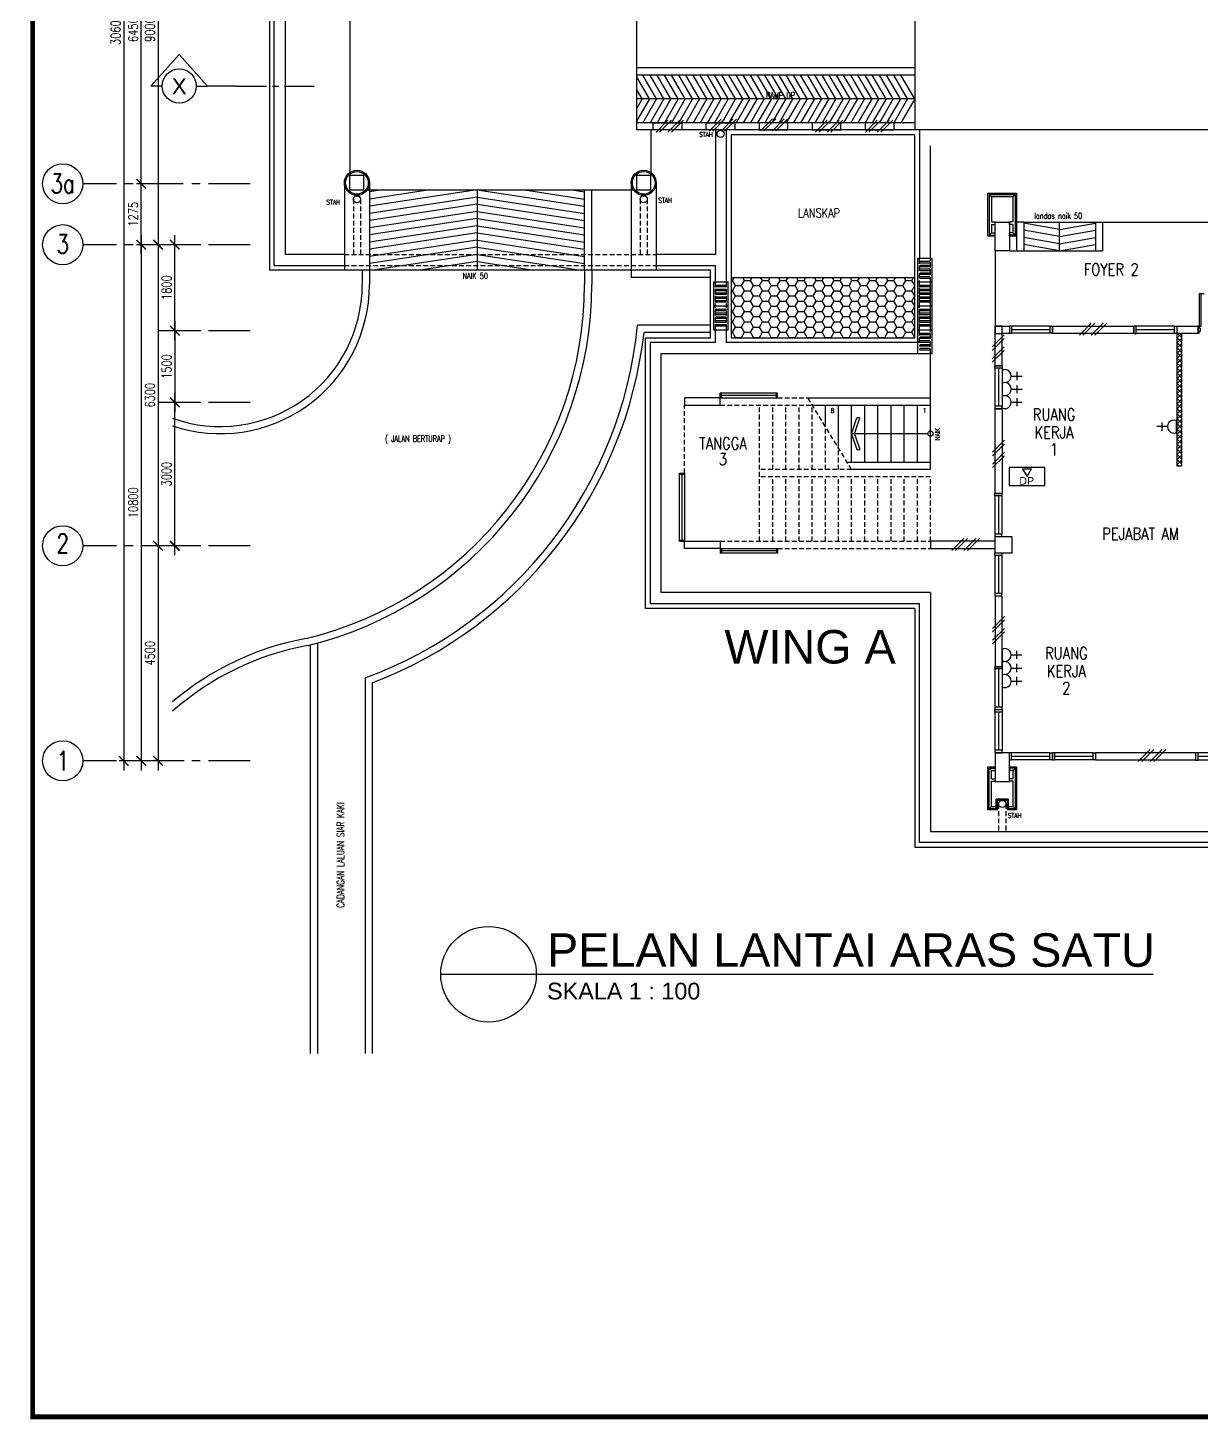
# Model space of a CAD drawing. Header units: millimetres. Extents: x 1824 to 81424, y 1027 to 57127.
# Drawn here: x 1824 to 26371, y 1027 to 30141 of the extents above; entities that cross this region are included whole.
import ezdxf
from ezdxf.enums import TextEntityAlignment as Align

# ---------------------------------------------------------------- set-up
doc = ezdxf.new("R2010")
doc.units = ezdxf.units.MM
for name, pattern in [('CENTER', [2, 1.25, -0.25, 0.25, -0.25]), ('DASHDOT', [1, 0.5, -0.25, 0, -0.25]), ('DASHED2', [0.375, 0.25, -0.125]), ('HIDDEN', [0.375, 0.25, -0.125])]:
    doc.linetypes.add(name, pattern=pattern)
for name, color, linetype in [('A-ARR', 4, 'Continuous'), ('A-BUBLE', 8, 'Continuous'), ('A-BUBLETEXT', 7, 'Continuous'), ('A-COLUMN', 3, 'Continuous'), ('A-DIM100', 4, 'Continuous'), ('A-DOOR', 9, 'Continuous'), ('A-DRAIN', 9, 'Continuous'), ('A-DROP', 8, 'Continuous'), ('A-FLR SYM', 13, 'Continuous'), ('A-HATCH', 8, 'Continuous'), ('A-HIDDEN', 8, 'HIDDEN'), ('A-JALAN', 11, 'Continuous'), ('A-LINE', 3, 'Continuous'), ('A-NOTE', 2, 'Continuous'), ('A-PANEL', 13, 'Continuous'), ('A-PARTITION', 4, 'Continuous'), ('A-PTILE', 8, 'Continuous'), ('A-ROOMSYM', 3, 'Continuous'), ('A-RWDP', 4, 'Continuous'), ('A-SCALE', 2, 'Continuous'), ('A-SECLINE', 3, 'CENTER'), ('A-STAIR', 2, 'Continuous'), ('A-STAIRH', 8, 'HIDDEN'), ('A-SUBTITLE', 2, 'Continuous'), ('A-SYM', 8, 'Continuous'), ('A-TXTBOMBA', 7, 'Continuous'), ('A-WALL', 1, 'Continuous'), ('A-WIN', 9, 'Continuous'), ('A-WLH', 7, 'Continuous'), ('ELECT', 6, 'Continuous'), ('Grid', 8, 'CENTER')]:
    doc.layers.add(name, color=color, linetype=linetype)
doc.styles.add('arial', font='arial.ttf')
doc.styles.add('ARIAL-DIM', font='arial.ttf', dxfattribs={"height": 700})
doc.styles.add('ARIAL-SPEC', font='arial.ttf', dxfattribs={"height": 200})
doc.styles.add('ARIAL-TAJUK1', font='arial.ttf', dxfattribs={"width": 0.75, "height": 150})
doc.styles.add('ROMANS', font='romans.shx', dxfattribs={"width": 0.75, "height": 200})
doc.styles.add('style1', font='romans.shx', dxfattribs={"height": 750})
doc.styles.add('STYLE2', font='romans.shx', dxfattribs={"width": 0.75, "height": 1000})
doc.dimstyles.new('DIM 100', dxfattribs={"dimtxt": 200, "dimasz": 200, "dimexe": 100, "dimexo": 70, "dimgap": 70, "dimtad": 1, "dimtoh": 1, "dimdec": 0, "dimzin": 0, "dimdsep": 46, "dimtxsty": 'ROMANS', "dimblk": 'ARCHTICK', "dimcen": 0.09, "dimdle": 200, "dimclrd": 4, "dimclre": 4, "dimclrt": 2, "dimadec": 0, "dimazin": 0, "dimtfac": 1, "dimtdec": 0, "dimtmove": 1, "dimatfit": 3, "dimfxl": 1, "dimtzin": 0, "dimarcsym": 0})

# ---------------------------------------------------------------- blocks, each defined once
blk = doc.blocks.new('_ArchTick')
at = {"color": 0, "linetype": 'ByBlock', "const_width": 0.15}
blk.add_lwpolyline([(-0.5, -0.5), (0.5, 0.5)], dxfattribs=at)
blk = doc.blocks.new('*D46')
at = {"layer": 'A-DIM100', "color": 4, "lineweight": -2, "transparency": 16777216}
for p, q in [((4548, 34803), (4548, 25403)), ((5094, 34603), (4448, 34603)), ((5094, 25603), (4448, 25603))]:
    blk.add_line(p, q, dxfattribs=at)
at = {"layer": 'DEFPOINTS', "color": 0, "transparency": 16777216}
for p in [(5164, 34603), (4548, 25603), (5164, 25603)]:
    blk.add_point(p, dxfattribs=at)
at = {"layer": 'A-DIM100', "color": 4, "lineweight": -2, "transparency": 16777216, "xscale": 200, "yscale": 200, "zscale": 200}
for p, rotation in [((4548, 34603), 90), ((4548, 25603), 270)]:
    blk.add_blockref('_ArchTick', p, dxfattribs=dict(at, rotation=rotation))
at = {"layer": 'A-DIM100', "color": 2, "transparency": 16777216, "insert": (4378, 30103), "char_height": 200, "attachment_point": 5, "rotation": 90, "style": 'ROMANS'}
blk.add_mtext('9000', dxfattribs=at)
blk = doc.blocks.new('*D47')
at = {"layer": 'A-DIM100', "color": 4, "lineweight": -2, "transparency": 16777216}
for p, q in [((4548, 25803), (4548, 19103)), ((5094, 25603), (4448, 25603)), ((5094, 19303), (4448, 19303))]:
    blk.add_line(p, q, dxfattribs=at)
at = {"layer": 'DEFPOINTS', "color": 0, "transparency": 16777216}
for p in [(5164, 25603), (4548, 19303), (5164, 19303)]:
    blk.add_point(p, dxfattribs=at)
at = {"layer": 'A-DIM100', "color": 4, "lineweight": -2, "transparency": 16777216, "xscale": 200, "yscale": 200, "zscale": 200}
for p, rotation in [((4548, 25603), 90), ((4548, 19303), 270)]:
    blk.add_blockref('_ArchTick', p, dxfattribs=dict(at, rotation=rotation))
at = {"layer": 'A-DIM100', "color": 2, "transparency": 16777216, "insert": (4378, 22453), "char_height": 200, "attachment_point": 5, "rotation": 90, "style": 'ROMANS'}
blk.add_mtext('6300', dxfattribs=at)
blk = doc.blocks.new('*D48')
at = {"layer": 'A-DIM100', "color": 4, "lineweight": -2, "transparency": 16777216}
for p, q in [((5094, 19303), (4448, 19303)), ((4548, 19503), (4548, 14603)), ((5094, 14803), (4448, 14803))]:
    blk.add_line(p, q, dxfattribs=at)
at = {"layer": 'DEFPOINTS', "color": 0, "transparency": 16777216}
for p in [(5164, 19303), (4548, 14803), (5164, 14803)]:
    blk.add_point(p, dxfattribs=at)
at = {"layer": 'A-DIM100', "color": 4, "lineweight": -2, "transparency": 16777216, "xscale": 200, "yscale": 200, "zscale": 200}
for p, rotation in [((4548, 19303), 90), ((4548, 14803), 270)]:
    blk.add_blockref('_ArchTick', p, dxfattribs=dict(at, rotation=rotation))
at = {"layer": 'A-DIM100', "color": 2, "transparency": 16777216, "insert": (4378, 17053), "char_height": 200, "attachment_point": 5, "rotation": 90, "style": 'ROMANS'}
blk.add_mtext('4500', dxfattribs=at)
blk = doc.blocks.new('*D52')
at = {"layer": 'A-DIM100', "color": 4, "lineweight": -2, "transparency": 16777216}
for p, q in [((4198, 26678), (4198, 33528)), ((4744, 33328), (4098, 33328)), ((4744, 26878), (4098, 26878))]:
    blk.add_line(p, q, dxfattribs=at)
at = {"layer": 'DEFPOINTS', "color": 0, "transparency": 16777216}
for p in [(4198, 33328), (4814, 33328), (4814, 26878)]:
    blk.add_point(p, dxfattribs=at)
at = {"layer": 'A-DIM100', "color": 4, "lineweight": -2, "transparency": 16777216, "xscale": 200, "yscale": 200, "zscale": 200}
for p, rotation in [((4198, 33328), 90), ((4198, 26878), 270)]:
    blk.add_blockref('_ArchTick', p, dxfattribs=dict(at, rotation=rotation))
at = {"layer": 'A-DIM100', "color": 2, "transparency": 16777216, "insert": (4028, 30103), "char_height": 200, "attachment_point": 5, "rotation": 90, "style": 'ROMANS'}
blk.add_mtext('6450', dxfattribs=at)
blk = doc.blocks.new('*D53')
at = {"layer": 'A-DIM100', "color": 4, "lineweight": -2, "transparency": 16777216}
for p, q in [((4198, 25803), (4198, 14603)), ((4744, 25603), (4098, 25603)), ((4744, 14803), (4098, 14803))]:
    blk.add_line(p, q, dxfattribs=at)
at = {"layer": 'DEFPOINTS', "color": 0, "transparency": 16777216}
for p in [(4814, 25603), (4198, 14803), (4814, 14803)]:
    blk.add_point(p, dxfattribs=at)
at = {"layer": 'A-DIM100', "color": 4, "lineweight": -2, "transparency": 16777216, "xscale": 200, "yscale": 200, "zscale": 200}
for p, rotation in [((4198, 25603), 90), ((4198, 14803), 270)]:
    blk.add_blockref('_ArchTick', p, dxfattribs=dict(at, rotation=rotation))
at = {"layer": 'A-DIM100', "color": 2, "transparency": 16777216, "insert": (4028, 20203), "char_height": 200, "attachment_point": 5, "rotation": 90, "style": 'ROMANS'}
blk.add_mtext('10800', dxfattribs=at)
blk = doc.blocks.new('*D54')
at = {"layer": 'A-DIM100', "color": 4, "lineweight": -2, "transparency": 16777216}
for p, q in [((4198, 25403), (4198, 27078)), ((4744, 26878), (4098, 26878)), ((4744, 25603), (4098, 25603))]:
    blk.add_line(p, q, dxfattribs=at)
at = {"layer": 'DEFPOINTS', "color": 0, "transparency": 16777216}
for p in [(4198, 26878), (4814, 26878), (4814, 25603)]:
    blk.add_point(p, dxfattribs=at)
at = {"layer": 'A-DIM100', "color": 4, "lineweight": -2, "transparency": 16777216, "xscale": 200, "yscale": 200, "zscale": 200}
for p, rotation in [((4198, 26878), 90), ((4198, 25603), 270)]:
    blk.add_blockref('_ArchTick', p, dxfattribs=dict(at, rotation=rotation))
at = {"layer": 'A-DIM100', "color": 2, "transparency": 16777216, "insert": (4028, 26241), "char_height": 200, "attachment_point": 5, "rotation": 90, "style": 'ROMANS'}
blk.add_mtext('1275', dxfattribs=at)
blk = doc.blocks.new('*D55')
at = {"layer": 'A-DIM100', "color": 4, "lineweight": -2, "transparency": 16777216}
for p, q in [((3832, 45603), (3832, 14603)), ((4378, 45403), (3732, 45403)), ((4378, 14803), (3732, 14803))]:
    blk.add_line(p, q, dxfattribs=at)
at = {"layer": 'DEFPOINTS', "color": 0, "transparency": 16777216}
for p in [(4448, 45403), (3832, 14803), (4448, 14803)]:
    blk.add_point(p, dxfattribs=at)
at = {"layer": 'A-DIM100', "color": 4, "lineweight": -2, "transparency": 16777216, "xscale": 200, "yscale": 200, "zscale": 200}
for p, rotation in [((3832, 45403), 90), ((3832, 14803), 270)]:
    blk.add_blockref('_ArchTick', p, dxfattribs=dict(at, rotation=rotation))
at = {"layer": 'A-DIM100', "color": 2, "transparency": 16777216, "insert": (3662, 30103), "char_height": 200, "attachment_point": 5, "rotation": 90, "style": 'ROMANS'}
blk.add_mtext('30600', dxfattribs=at)
blk = doc.blocks.new('*D67')
at = {"layer": 'A-DIM100', "color": 4, "lineweight": -2, "transparency": 16777216}
for p, q in [((4898, 19103), (4898, 22503)), ((5444, 22303), (4798, 22303)), ((5444, 19303), (4798, 19303))]:
    blk.add_line(p, q, dxfattribs=at)
at = {"layer": 'DEFPOINTS', "color": 0, "transparency": 16777216}
for p in [(4898, 22303), (5514, 22303), (5514, 19303)]:
    blk.add_point(p, dxfattribs=at)
at = {"layer": 'A-DIM100', "color": 4, "lineweight": -2, "transparency": 16777216, "xscale": 200, "yscale": 200, "zscale": 200}
for p, rotation in [((4898, 22303), 90), ((4898, 19303), 270)]:
    blk.add_blockref('_ArchTick', p, dxfattribs=dict(at, rotation=rotation))
at = {"layer": 'A-DIM100', "color": 2, "transparency": 16777216, "insert": (4728, 20803), "char_height": 200, "attachment_point": 5, "rotation": 90, "style": 'ROMANS'}
blk.add_mtext('3000', dxfattribs=at)
blk = doc.blocks.new('*D68')
at = {"layer": 'A-DIM100', "color": 4, "lineweight": -2, "transparency": 16777216}
for p, q in [((4898, 24003), (4898, 22103)), ((5444, 23803), (4798, 23803)), ((5444, 22303), (4798, 22303))]:
    blk.add_line(p, q, dxfattribs=at)
at = {"layer": 'DEFPOINTS', "color": 0, "transparency": 16777216}
for p in [(5514, 23803), (4898, 22303), (5514, 22303)]:
    blk.add_point(p, dxfattribs=at)
at = {"layer": 'A-DIM100', "color": 4, "lineweight": -2, "transparency": 16777216, "xscale": 200, "yscale": 200, "zscale": 200}
for p, rotation in [((4898, 23803), 90), ((4898, 22303), 270)]:
    blk.add_blockref('_ArchTick', p, dxfattribs=dict(at, rotation=rotation))
at = {"layer": 'A-DIM100', "color": 2, "transparency": 16777216, "insert": (4728, 23053), "char_height": 200, "attachment_point": 5, "rotation": 90, "style": 'ROMANS'}
blk.add_mtext('1500', dxfattribs=at)
blk = doc.blocks.new('*D69')
at = {"layer": 'A-DIM100', "color": 4, "lineweight": -2, "transparency": 16777216}
for p, q in [((4898, 23603), (4898, 25803)), ((5444, 25603), (4798, 25603)), ((5444, 23803), (4798, 23803))]:
    blk.add_line(p, q, dxfattribs=at)
at = {"layer": 'DEFPOINTS', "color": 0, "transparency": 16777216}
for p in [(4898, 25603), (5514, 25603), (5514, 23803)]:
    blk.add_point(p, dxfattribs=at)
at = {"layer": 'A-DIM100', "color": 4, "lineweight": -2, "transparency": 16777216, "xscale": 200, "yscale": 200, "zscale": 200}
for p, rotation in [((4898, 25603), 90), ((4898, 23803), 270)]:
    blk.add_blockref('_ArchTick', p, dxfattribs=dict(at, rotation=rotation))
at = {"layer": 'A-DIM100', "color": 2, "transparency": 16777216, "insert": (4728, 24703), "char_height": 200, "attachment_point": 5, "rotation": 90, "style": 'ROMANS'}
blk.add_mtext('1800', dxfattribs=at)
blk = doc.blocks.new('A$C75E66BF6')
at = {"layer": 'A-NOTE', "color": 8, "linetype": 'Continuous', "ltscale": 500}
for p, q in [((75, 825), (25, 875)), ((150, 875), (150, 825)), ((450, 875), (450, 825)), ((525, 825), (575, 875)), ((75, 650), (75, 825)), ((75, 825), (150, 825)), ((75, 650), (150, 650)), ((75, 75), (75, 600)), ((75, 600), (150, 600)), ((150, 650), (150, 600)), ((525, 825), (450, 825)), ((525, 650), (450, 650)), ((450, 650), (450, 600)), ((525, 600), (450, 600)), ((525, 650), (525, 825)), ((525, 75), (525, 600)), ((75, 75), (25, 25)), ((75, 75), (175, 75)), ((425, 75), (525, 75)), ((525, 75), (575, 25))]:
    blk.add_line(p, q, dxfattribs=at)
at = {"layer": 'A-PANEL', "color": 8}
for p, q in [((0, 0), (0, 900)), ((0, 900), (150, 900)), ((25, 875), (150, 875)), ((25, 25), (25, 875)), ((150, 900), (150, 875)), ((450, 900), (600, 900)), ((450, 900), (450, 875)), ((575, 875), (450, 875)), ((575, 25), (575, 875)), ((600, 900), (600, 0)), ((200, 0), (0, 0)), ((175, 25), (25, 25)), ((425, 225), (175, 225)), ((175, 25), (175, 225)), ((400, 200), (200, 200)), ((200, 0), (200, 200)), ((400, 200), (400, 0)), ((600, 0), (400, 0)), ((425, 225), (425, 25)), ((575, 25), (425, 25))]:
    blk.add_line(p, q, dxfattribs=at)
at = {"layer": 'A-RWDP', "color": 8}
blk.add_circle((300, 125), 75, dxfattribs=at)
blk = doc.blocks.new('A$C0ECF3D93')
at = {"layer": 'A-NOTE', "color": 8, "linetype": 'Continuous', "ltscale": 500}
for p, q in [((75, 825), (25, 875)), ((150, 875), (150, 825)), ((450, 875), (450, 825)), ((525, 825), (575, 875)), ((75, 650), (75, 825)), ((75, 825), (150, 825)), ((75, 650), (150, 650)), ((75, 75), (75, 600)), ((75, 600), (150, 600)), ((150, 650), (150, 600)), ((525, 825), (450, 825)), ((525, 650), (450, 650)), ((450, 650), (450, 600)), ((525, 600), (450, 600)), ((525, 650), (525, 825)), ((525, 75), (525, 600)), ((75, 75), (25, 25)), ((75, 75), (525, 75)), ((525, 75), (575, 25))]:
    blk.add_line(p, q, dxfattribs=at)
at = {"layer": 'A-PANEL', "color": 8}
for p, q in [((0, 0), (0, 900)), ((0, 900), (150, 900)), ((25, 875), (150, 875)), ((25, 25), (25, 875)), ((150, 900), (150, 875)), ((450, 900), (600, 900)), ((450, 900), (450, 875)), ((575, 875), (450, 875)), ((575, 25), (575, 875)), ((600, 900), (600, 0)), ((600, 0), (0, 0)), ((575, 25), (25, 25))]:
    blk.add_line(p, q, dxfattribs=at)
blk = doc.blocks.new('A$C52B244CD')
at = {"layer": 'A-WLH', "color": 8}
for p, q in [((0, 0), (250, 250)), ((75, 0), (325, 250)), ((250, 0), (500, 250)), ((325, 0), (575, 250))]:
    blk.add_line(p, q, dxfattribs=at)
blk = doc.blocks.new('A$C49831240')
at = {"layer": 'A-WLH', "color": 8}
for p, q in [((250, 575), (0, 325)), ((250, 500), (0, 250)), ((250, 325), (0, 75)), ((250, 250), (0, 0))]:
    blk.add_line(p, q, dxfattribs=at)
blk = doc.blocks.new('A$C04C40081')
at = {"layer": 'A-WIN', "color": 8}
for p, q in [((850, 150), (50, 150)), ((850, 75), (50, 75)), ((850, 0), (50, 0))]:
    blk.add_line(p, q, dxfattribs=at)
at = {"layer": 'A-WIN', "color": 8, "linetype": 'Continuous'}
for points in [[(50, 150), (0, 150), (0, 0), (50, 0)], [(850, 150), (900, 150), (900, 0), (850, 0)]]:
    blk.add_lwpolyline(points, close=True, dxfattribs=at)
blk = doc.blocks.new('A$C28642CDE')
at = {"layer": 'A-DOOR', "color": 8}
for p, q in [((32, 150), (0, 150)), ((0, 150), (0, 0)), ((32, 150), (32, 110)), ((50, 110), (32, 110)), ((50, 40), (32, 40)), ((32, 0), (32, 40)), ((50, 110), (50, 40)), ((1450, 110), (1450, 40)), ((1450, 110), (1468, 110)), ((1450, 40), (1468, 40)), ((1468, 150), (1500, 150)), ((1468, 150), (1468, 110)), ((1468, 0), (1468, 40)), ((1500, 150), (1500, 0)), ((32, 0), (0, 0)), ((1468, 0), (1500, 0))]:
    blk.add_line(p, q, dxfattribs=at)
for points in [[(32, 150), (70, 150), (70, 829), (32, 829)], [(1468, 150), (1430, 150), (1430, 829), (1468, 829)]]:
    blk.add_lwpolyline(points, close=True, dxfattribs=at)
at = {"layer": 'A-DOOR', "color": 8, "linetype": 'DASHDOT', "ltscale": 500}
for centre, start, end in [((72, 151), 359.9322, 90.1574), ((1428, 151), 89.8426, 180.0678)]:
    blk.add_arc(centre, 678, start, end, dxfattribs=at)
blk = doc.blocks.new('SOCKET')
at = {"layer": 'ELECT', "color": 6}
for p, q in [((15164, 26004), (15333, 26004)), ((15249, 25891), (15249, 26116)), ((15112, 25702), (15385, 25702))]:
    blk.add_line(p, q, dxfattribs=at)
blk.add_arc((15249, 25755), 136, 336.9763, 203.0237, dxfattribs=at)

msp = doc.modelspace()

# ---------------------------------------------------------------- hatches: boundary and pattern name
at = {"layer": 'A-HATCH'}
h = msp.add_hatch(dxfattribs=at)
h.set_pattern_fill('HONEY', color=8, scale=1000)
h.set_pattern_definition([(0, (4440.93, -197280.9), (187.5, 108.253175), [125, -250]), (120, (4440.93, -197280.9), (-187.5, 108.253176), [125, -250]), (60, (4440.93, -197280.9), (4e-07, 216.50635), [-250, 125])])
h.paths.add_polyline_path([(20379, 23652.9), (16539, 23652.9), (16539, 23822.9), (20379, 23822.9)])
h.paths.add_polyline_path([(20379, 23822.9), (16539, 23822.9), (16539, 24917.9), (20379, 24917.9)])
h = msp.add_hatch(dxfattribs=at)
h.set_pattern_fill('ANSI37', color=8, scale=600)
h.set_pattern_definition([(45, (4440.93, -197280.896), (-53.033009, 53.033009), []), (135, (4440.93, -197280.896), (-53.033009, -53.033009), [])])
h.paths.add_polyline_path([(25959, 23747.9), (25859, 23747.9), (25859, 20972.9), (25959, 20972.9)])

# ---------------------------------------------------------------- linework, layer by layer
at = {"color": 8}
for p, q in [((20379, 32572.9), (20379, 28002.9)), ((8446.9, 26897.9), (8446.9, 25067.9)), ((8971.2, 26897.9), (8971.2, 25067.9)), ((14446.9, 26897.9), (14446.9, 25067.9)), ((14971.2, 26897.9), (14971.2, 25067.9)), ((13471.2, 25067.9), (13471.2, 26747.9)), ((13621.2, 25067.9), (13621.2, 26747.9)), ((22509, 26072.9), (22509, 25472.9)), ((22659, 26072.9), (22509, 26072.9)), ((22659, 26072.9), (22659, 25472.9)), ((24159, 26072.9), (24159, 25472.9)), ((24159, 26072.9), (24309, 26072.9)), ((24309, 26072.9), (24309, 25472.9)), ((24309, 26072.9), (28059, 26072.9)), ((20444, 25322.9), (20744, 25322.9)), ((16174, 24822.9), (16474, 24822.9)), ((20444, 24822.9), (20744, 24822.9)), ((16174, 24322.9), (16474, 24322.9)), ((20444, 24322.9), (20744, 24322.9)), ((16174, 23822.9), (16474, 23822.9)), ((20444, 23822.9), (20744, 23822.9)), ((20444, 23322.9), (20744, 23322.9)), ((17509, 22497.9), (16309, 22497.9)), ((16309, 22397.9), (16309, 22497.9)), ((16334, 22397.9), (16334, 22497.9)), ((17484, 22447.9), (16334, 22447.9)), ((17484, 22397.9), (17484, 22497.9)), ((17509, 22447.9), (17509, 22497.9)), ((17509, 22397.9), (17509, 22447.9)), ((16309, 22397.9), (17509, 22397.9)), ((15459, 19397.9), (15459, 20822.9)), ((15459, 20822.9), (15509, 20822.9)), ((15459, 20797.9), (15559, 20797.9)), ((15509, 20822.9), (15559, 20822.9)), ((15509, 20797.9), (15509, 19422.9)), ((15559, 20822.9), (15559, 19397.9)), ((15459, 19422.9), (15559, 19422.9)), ((15459, 19397.9), (15559, 19397.9)), ((16309, 19247.9), (17509, 19247.9)), ((16309, 19247.9), (16309, 19147.9)), ((16334, 19247.9), (16334, 19147.9)), ((17484, 19247.9), (17484, 19147.9)), ((17509, 19247.9), (17509, 19197.9)), ((17509, 19147.9), (16309, 19147.9)), ((17484, 19197.9), (16334, 19197.9)), ((17509, 19197.9), (17509, 19147.9))]:
    msp.add_line(p, q, dxfattribs=at)
at = {"color": 7}
msp.add_lwpolyline([(1925, 57077.1, 100, 100, 0), (1925, 1077.1, 100, 100, 0)], format="xyseb", dxfattribs=at)
at = {"color": 7, "const_width": 100}
msp.add_lwpolyline([(1874.4, 1077.1), (81374.4, 1077.1)], dxfattribs=at)
at = {"layer": 'A-BUBLE'}
for centre in [(2554.4, 26878.2), (2554.4, 25603.2), (2554.4, 19303.2), (2554.4, 14803.2)]:
    msp.add_circle(centre, 420, dxfattribs=at)
at = {"layer": 'A-COLUMN', "color": 8}
for points in [[(8556.2, 26749.1), (8856.2, 26749.1), (8856.2, 27049.1), (8556.2, 27049.1)], [(14559.8, 26751.3), (14859.8, 26751.3), (14859.8, 27051.3), (14559.8, 27051.3)], [(22059, 26072.9), (22359, 26072.9), (22359, 25472.9), (22059, 25472.9)], [(22209, 23897.9), (22059, 23897.9), (22059, 23747.9), (22209, 23747.9)], [(16309, 22397.9), (15559, 22397.9), (15559, 22247.9), (16309, 22247.9)], [(16309, 19247.9), (15559, 19247.9), (15559, 19397.9), (16309, 19397.9)], [(22059, 19497.9), (22409, 19497.9), (22409, 19147.9), (22059, 19147.9)], [(22059, 14372.9), (22359, 14372.9), (22359, 14972.9), (22059, 14972.9)]]:
    msp.add_lwpolyline(points, close=True, dxfattribs=at)
at = {"layer": 'A-DRAIN', "color": 8, "linetype": 'Continuous', "ltscale": 1000}
for p, q in [((6879, 35177.9), (6879, 25067.9)), ((6979, 25167.9), (6979, 35077.9)), ((7209, 34847.9), (7209, 25397.9)), ((20379, 29302.9), (14559, 29302.9)), ((20379, 29152.9), (14559, 29152.9)), ((20379, 28152.9), (14559, 28152.9)), ((20379, 28002.9), (14559, 28002.9)), ((16209, 28002.9), (16209, 25397.9)), ((16439, 24822.9), (16439, 28002.9)), ((44609, 28002.9), (20379, 28002.9)), ((20479, 28002.9), (20479, 25322.9)), ((16539, 27902.9), (16539, 23652.9)), ((20379, 27902.9), (16539, 27902.9)), ((20379, 23652.9), (20379, 27902.9)), ((20709, 25322.9), (20709, 27672.9)), ((8446.9, 25397.9), (7209, 25397.9)), ((16209, 25397.9), (14971.2, 25397.9)), ((16109, 25067.9), (6879, 25067.9)), ((6979, 25167.9), (8446.9, 25167.9)), ((14971.2, 25167.9), (16209, 25167.9)), ((16109, 23652.9), (16109, 25067.9)), ((16209, 24822.9), (16209, 25167.9)), ((20444, 23322.9), (20444, 25322.9)), ((20744, 23322.9), (20744, 25322.9)), ((16174, 23822.9), (16174, 24822.9)), ((16474, 23822.9), (16474, 24822.9)), ((16539, 24917.9), (20379, 24917.9)), ((14746.9, 17992.9), (14746.9, 23652.9)), ((14746.9, 23652.9), (16109, 23652.9)), ((16209, 23552.9), (16209, 23822.9)), ((16439, 23552.9), (16439, 23822.9)), ((16539, 23652.9), (20379, 23652.9)), ((16209, 23552.9), (14846.9, 23552.9)), ((14846.9, 23552.9), (14846.9, 18092.9)), ((15076.9, 18322.9), (15076.9, 23322.9)), ((15076.9, 23322.9), (20709, 23322.9)), ((20479, 23552.9), (16439, 23552.9)), ((14846.9, 18092.9), (20479, 18092.9)), ((20709, 18322.9), (15076.9, 18322.9)), ((20479, 13092.9), (20479, 18092.9)), ((20709, 18322.9), (20709, 13322.9)), ((20379, 17992.9), (14746.9, 17992.9)), ((20379, 17992.9), (20379, 12992.9)), ((20709, 13322.9), (46209, 13322.9)), ((20379, 12992.9), (46539, 12992.9)), ((46439, 13092.9), (20479, 13092.9))]:
    msp.add_line(p, q, dxfattribs=at)
at = {"layer": 'A-DROP', "color": 8}
for p, q in [((8559, 33132.9), (8559, 27112.9)), ((14559, 32572.9), (14559, 28002.9)), ((14859, 28002.9), (14859, 27112.9)), ((8924, 26747.9), (14494.1, 26747.9)), ((22659, 26072.9), (24159, 26072.9)), ((22059, 25472.9), (22059, 23897.9)), ((22359, 25472.9), (24309, 25472.9)), ((20709, 22247.9), (20709, 23322.9))]:
    msp.add_line(p, q, dxfattribs=at)
at = {"layer": 'A-HIDDEN', "color": 8, "linetype": 'HIDDEN', "ltscale": 1000}
msp.add_lwpolyline([(16309, 19247.9), (17134, 19247.9)], dxfattribs=at)
at = {"layer": 'A-JALAN', "color": 8}
for p, q in [((8821.2, 25067.9), (8821.2, 24767.9)), ((8971.2, 25067.9), (8971.2, 24767.9)), ((13471.2, 25067.9), (13471.2, 24767.9)), ((13621.2, 25067.9), (13621.2, 24767.9)), ((14446.9, 25067.9), (14446.9, 24917.9)), ((16109, 24917.9), (14446.9, 24917.9)), ((16109, 23917.9), (14579.9, 23917.9)), ((16109, 23767.9), (14714.9, 23767.9)), ((7731.2, 17228.8), (7731.2, 8682.1)), ((7881.2, 17267.8), (7881.2, 8682.1)), ((8881.2, 16538), (8881.2, 8682.1)), ((9031.2, 16434), (9031.2, 8682.1))]:
    msp.add_line(p, q, dxfattribs=at)
for centre, radius, start, end in [((5851.2, 24767.9), 3120, 251.35764, 0), ((5851.2, 24767.9), 2970, 250.37854, 0), ((5851.2, 24767.9), 7620, 283.63529, 0), ((5851.2, 24767.9), 7770, 283.60375, 0), ((5851.2, 24767.9), 8770, 290.21209, 354.43808), ((5851.2, 24767.9), 8920, 290.88556, 353.56317), ((8731.2, 11461.3), 6000, 100.40527, 130.25746), ((8731.2, 11461.3), 5850, 100.36432, 131.51325)]:
    msp.add_arc(centre, radius, start, end, dxfattribs=at)
at = {"layer": 'A-LINE'}
msp.add_line((10462.3, 10337.6), (25365.9, 10337.6), dxfattribs=at)
msp.add_circle((11462.3, 10337.6), 1000, dxfattribs=at)
at = {"layer": 'A-NOTE', "color": 8, "linetype": 'Continuous', "ltscale": 500}
for p, q in [((20379, 28652.9), (14559, 28652.9)), ((23409, 25472.9), (23409, 26072.9)), ((19057.7, 21647.9), (19170.5, 21978.9)), ((19115.4, 21647.9), (19228.1, 21978.9)), ((19228.1, 21978.9), (19170.5, 21978.9)), ((19057.7, 21647.9), (19170.5, 21316.9)), ((20654, 21647.9), (19057.7, 21647.9)), ((19115.4, 21647.9), (19228.1, 21316.9)), ((19170.5, 21316.9), (19228.1, 21316.9))]:
    msp.add_line(p, q, dxfattribs=at)
msp.add_circle((20709, 21647.9), 55, dxfattribs=at)
at = {"layer": 'A-PARTITION', "color": 8}
for p, q in [((25859, 23747.9), (25859, 20972.9)), ((25959, 23747.9), (25959, 20972.9)), ((25859, 20972.9), (25959, 20972.9))]:
    msp.add_line(p, q, dxfattribs=at)
for centre, radius in [((8709, 26897.9), 262.1), ((8709, 26897.9), 237.1), ((14709, 26897.9), 262.1), ((14709, 26897.9), 237.1)]:
    msp.add_circle(centre, radius, dxfattribs=at)
at = {"layer": 'A-PTILE', "color": 8}
for p, q in [((14829, 28652.9), (14559, 29120.5)), ((14979, 28652.9), (14690.4, 29152.9)), ((15129, 28652.9), (14840.4, 29152.9)), ((15279, 28652.9), (14990.4, 29152.9)), ((15429, 28652.9), (15140.4, 29152.9)), ((15579, 28652.9), (15290.4, 29152.9)), ((15729, 28652.9), (15440.4, 29152.9)), ((15879, 28652.9), (15590.4, 29152.9)), ((16029, 28652.9), (15740.4, 29152.9)), ((16179, 28652.9), (15890.4, 29152.9)), ((16329, 28652.9), (16040.4, 29152.9)), ((16479, 28652.9), (16190.4, 29152.9)), ((16629, 28652.9), (16340.4, 29152.9)), ((16779, 28652.9), (16490.4, 29152.9)), ((16929, 28652.9), (16640.4, 29152.9)), ((17079, 28652.9), (16790.4, 29152.9)), ((17229, 28652.9), (16940.4, 29152.9)), ((17379, 28652.9), (17090.4, 29152.9)), ((17529, 28652.9), (17240.4, 29152.9)), ((17679, 28652.9), (17390.4, 29152.9)), ((17829, 28652.9), (17540.4, 29152.9)), ((17979, 28652.9), (17690.4, 29152.9)), ((18129, 28652.9), (17840.4, 29152.9)), ((18279, 28652.9), (17990.4, 29152.9)), ((18429, 28652.9), (18140.4, 29152.9)), ((18579, 28652.9), (18290.4, 29152.9)), ((18729, 28652.9), (18440.4, 29152.9)), ((18879, 28652.9), (18590.4, 29152.9)), ((19029, 28652.9), (18740.4, 29152.9)), ((19179, 28652.9), (18890.4, 29152.9)), ((19329, 28652.9), (19040.4, 29152.9)), ((19479, 28652.9), (19190.4, 29152.9)), ((19629, 28652.9), (19340.4, 29152.9)), ((19779, 28652.9), (19490.4, 29152.9)), ((19929, 28652.9), (19640.4, 29152.9)), ((20079, 28652.9), (19790.4, 29152.9)), ((20229, 28652.9), (19940.4, 29152.9)), ((20379, 28652.9), (20090.4, 29152.9)), ((14679, 28652.9), (14559, 28860.7)), ((14829, 28652.9), (14559, 28185.2)), ((14679, 28652.9), (14559, 28445)), ((14979, 28652.9), (14690.4, 28152.9)), ((15129, 28652.9), (14840.4, 28152.9)), ((15279, 28652.9), (14990.4, 28152.9)), ((15429, 28652.9), (15140.4, 28152.9)), ((15579, 28652.9), (15290.4, 28152.9)), ((15729, 28652.9), (15440.4, 28152.9)), ((15879, 28652.9), (15590.4, 28152.9)), ((16029, 28652.9), (15740.4, 28152.9)), ((16179, 28652.9), (15890.4, 28152.9)), ((16329, 28652.9), (16040.4, 28152.9)), ((16479, 28652.9), (16190.4, 28152.9)), ((16629, 28652.9), (16340.4, 28152.9)), ((16779, 28652.9), (16490.4, 28152.9)), ((16929, 28652.9), (16640.4, 28152.9)), ((17079, 28652.9), (16790.4, 28152.9)), ((17229, 28652.9), (16940.4, 28152.9)), ((17379, 28652.9), (17090.4, 28152.9)), ((17529, 28652.9), (17240.4, 28152.9)), ((17679, 28652.9), (17390.4, 28152.9)), ((17829, 28652.9), (17540.4, 28152.9)), ((17979, 28652.9), (17690.4, 28152.9)), ((18129, 28652.9), (17840.4, 28152.9)), ((18279, 28652.9), (17990.4, 28152.9)), ((18429, 28652.9), (18140.4, 28152.9)), ((18579, 28652.9), (18290.4, 28152.9)), ((18729, 28652.9), (18440.4, 28152.9)), ((18879, 28652.9), (18590.4, 28152.9)), ((19029, 28652.9), (18740.4, 28152.9)), ((19179, 28652.9), (18890.4, 28152.9)), ((19329, 28652.9), (19040.4, 28152.9)), ((19479, 28652.9), (19190.4, 28152.9)), ((19629, 28652.9), (19340.4, 28152.9)), ((19779, 28652.9), (19490.4, 28152.9)), ((19929, 28652.9), (19640.4, 28152.9)), ((20079, 28652.9), (19790.4, 28152.9)), ((20229, 28652.9), (19940.4, 28152.9)), ((20379, 28652.9), (20090.4, 28152.9)), ((11221.2, 26747.9), (8971.2, 26407.1)), ((10230.9, 26747.9), (8971.2, 26557.1)), ((9240.5, 26747.9), (8971.2, 26707.1)), ((11221.2, 26597.9), (8971.2, 26257.1)), ((11221.2, 26747.9), (11221.2, 25067.9)), ((11221.2, 26747.9), (13471.2, 26407.1)), ((11221.2, 26597.9), (13471.2, 26257.1)), ((12211.5, 26747.9), (13471.2, 26557.1)), ((13201.8, 26747.9), (13471.2, 26707.1)), ((11221.2, 26447.9), (8971.2, 26107.1)), ((11221.2, 26297.9), (8971.2, 25957.1)), ((11221.2, 26447.9), (13471.2, 26107.1)), ((11221.2, 26297.9), (13471.2, 25957.1)), ((11221.2, 26147.9), (8971.2, 25807.1)), ((11221.2, 25997.9), (8971.2, 25657.1)), ((11221.2, 26147.9), (13471.2, 25807.1)), ((11221.2, 25997.9), (13471.2, 25657.1)), ((23409, 25922.9), (22659, 26055.1)), ((23409, 25922.9), (24159, 26055.1)), ((11221.2, 25847.9), (8971.2, 25507.1)), ((11221.2, 25697.9), (8971.2, 25357.1)), ((11221.2, 25847.9), (13471.2, 25507.1)), ((11221.2, 25697.9), (13471.2, 25357.1)), ((23409, 25772.9), (22659, 25905.1)), ((23409, 25622.9), (22659, 25755.1)), ((23409, 25772.9), (24159, 25905.1)), ((23409, 25622.9), (24159, 25755.1)), ((11221.2, 25547.9), (8971.2, 25207.1)), ((11221.2, 25397.9), (9042.5, 25067.9)), ((11221.2, 25547.9), (13471.2, 25207.1)), ((11221.2, 25397.9), (13399.9, 25067.9)), ((23409, 25472.9), (22659, 25605.1)), ((23409, 25472.9), (24159, 25605.1)), ((11221.2, 25247.9), (10032.8, 25067.9)), ((11221.2, 25247.9), (12409.6, 25067.9)), ((20694, 25247.9), (20494, 25247.9)), ((20694, 25217.9), (20494, 25217.9)), ((20694, 25167.9), (20494, 25167.9)), ((20694, 25137.9), (20494, 25137.9)), ((20694, 25087.9), (20494, 25087.9)), ((20694, 25057.9), (20494, 25057.9)), ((16424, 24747.9), (16224, 24747.9)), ((20694, 25007.9), (20494, 25007.9)), ((20694, 24977.9), (20494, 24977.9)), ((20694, 24927.9), (20494, 24927.9)), ((20694, 24897.9), (20494, 24897.9)), ((20694, 24747.9), (20494, 24747.9)), ((16424, 24717.9), (16224, 24717.9)), ((16424, 24667.9), (16224, 24667.9)), ((16424, 24637.9), (16224, 24637.9)), ((16424, 24587.9), (16224, 24587.9)), ((16424, 24557.9), (16224, 24557.9)), ((16424, 24507.9), (16224, 24507.9)), ((16424, 24477.9), (16224, 24477.9)), ((20694, 24717.9), (20494, 24717.9)), ((20694, 24667.9), (20494, 24667.9)), ((20694, 24637.9), (20494, 24637.9)), ((20694, 24587.9), (20494, 24587.9)), ((20694, 24557.9), (20494, 24557.9)), ((20694, 24507.9), (20494, 24507.9)), ((20694, 24477.9), (20494, 24477.9)), ((16424, 24427.9), (16224, 24427.9)), ((16424, 24397.9), (16224, 24397.9)), ((16424, 24247.9), (16224, 24247.9)), ((16424, 24217.9), (16224, 24217.9)), ((16424, 24167.9), (16224, 24167.9)), ((20694, 24427.9), (20494, 24427.9)), ((20694, 24397.9), (20494, 24397.9)), ((20694, 24247.9), (20494, 24247.9)), ((20694, 24217.9), (20494, 24217.9)), ((20694, 24167.9), (20494, 24167.9)), ((16424, 24137.9), (16224, 24137.9)), ((16424, 24087.9), (16224, 24087.9)), ((16424, 24057.9), (16224, 24057.9)), ((16424, 24007.9), (16224, 24007.9)), ((16424, 23977.9), (16224, 23977.9)), ((16424, 23927.9), (16224, 23927.9)), ((16424, 23897.9), (16224, 23897.9)), ((20694, 24137.9), (20494, 24137.9)), ((20694, 24087.9), (20494, 24087.9)), ((20694, 24057.9), (20494, 24057.9)), ((20694, 24007.9), (20494, 24007.9)), ((20694, 23977.9), (20494, 23977.9)), ((20694, 23927.9), (20494, 23927.9)), ((20694, 23897.9), (20494, 23897.9)), ((20694, 23747.9), (20494, 23747.9)), ((20694, 23717.9), (20494, 23717.9)), ((20694, 23667.9), (20494, 23667.9)), ((20694, 23637.9), (20494, 23637.9)), ((20694, 23587.9), (20494, 23587.9)), ((20694, 23557.9), (20494, 23557.9)), ((20694, 23507.9), (20494, 23507.9)), ((20694, 23477.9), (20494, 23477.9)), ((20694, 23427.9), (20494, 23427.9)), ((20694, 23397.9), (20494, 23397.9))]:
    msp.add_line(p, q, dxfattribs=at)
for centre, start, end in [((20494, 25232.9), 90, 270), ((20494, 25152.9), 90, 270), ((20494, 25072.9), 90, 270), ((20694, 25232.9), 270, 90), ((20694, 25152.9), 270, 90), ((20694, 25072.9), 270, 90), ((16224, 24732.9), 90, 270), ((16424, 24732.9), 270, 90), ((20494, 24992.9), 90, 270), ((20494, 24912.9), 90, 270), ((20494, 24732.9), 90, 270), ((20694, 24992.9), 270, 90), ((20694, 24912.9), 270, 90), ((20694, 24732.9), 270, 90), ((16224, 24652.9), 90, 270), ((16224, 24572.9), 90, 270), ((16224, 24492.9), 90, 270), ((16424, 24652.9), 270, 90), ((16424, 24572.9), 270, 90), ((16424, 24492.9), 270, 90), ((20494, 24652.9), 90, 270), ((20494, 24572.9), 90, 270), ((20494, 24492.9), 90, 270), ((20694, 24652.9), 270, 90), ((20694, 24572.9), 270, 90), ((20694, 24492.9), 270, 90), ((16224, 24412.9), 90, 270), ((16224, 24232.9), 90, 270), ((16224, 24152.9), 90, 270), ((16424, 24412.9), 270, 90), ((16424, 24232.9), 270, 90), ((16424, 24152.9), 270, 90), ((20494, 24412.9), 90, 270), ((20494, 24232.9), 90, 270), ((20494, 24152.9), 90, 270), ((20694, 24412.9), 270, 90), ((20694, 24232.9), 270, 90), ((20694, 24152.9), 270, 90), ((16224, 24072.9), 90, 270), ((16224, 23992.9), 90, 270), ((16224, 23912.9), 90, 270), ((16424, 24072.9), 270, 90), ((16424, 23992.9), 270, 90), ((16424, 23912.9), 270, 90), ((20494, 24072.9), 90, 270), ((20494, 23992.9), 90, 270), ((20494, 23912.9), 90, 270), ((20694, 24072.9), 270, 90), ((20694, 23992.9), 270, 90), ((20694, 23912.9), 270, 90), ((20494, 23732.9), 90, 270), ((20494, 23652.9), 90, 270), ((20494, 23572.9), 90, 270), ((20694, 23732.9), 270, 90), ((20694, 23652.9), 270, 90), ((20694, 23572.9), 270, 90), ((20494, 23492.9), 90, 270), ((20494, 23412.9), 90, 270), ((20694, 23492.9), 270, 90), ((20694, 23412.9), 270, 90)]:
    msp.add_arc(centre, 15, start, end, dxfattribs=at)
at = {"layer": 'A-RWDP', "color": 8, "linetype": 'HIDDEN', "ltscale": 400}
for p, q in [((8634, 26553.5), (8634, 25397.9)), ((8784, 26553.5), (8784, 25397.9)), ((14634, 26553.5), (14634, 25397.9)), ((14784, 26553.5), (14784, 25397.9)), ((22134, 13897.9), (22134, 13322.9)), ((22284, 13897.9), (22284, 13322.9))]:
    msp.add_line(p, q, dxfattribs=at)
at = {"layer": 'A-RWDP', "color": 8}
for centre in [(16317.7, 27922.6), (8709, 26553.5), (14709, 26553.5)]:
    msp.add_circle(centre, 75, dxfattribs=at)
at = {"layer": 'A-SECLINE', "color": 8, "linetype": 'Continuous', "ltscale": 500}
for p, q in [((4991.4, 29579.8), (4397.4, 28922.7)), ((4991.4, 29579.8), (5585.5, 28922.7)), ((4634.1, 28922.7), (4397.4, 28922.7))]:
    msp.add_line(p, q, dxfattribs=at)
at = {"layer": 'A-SECLINE', "color": 8, "linetype": 'CENTER', "ltscale": 500}
for p, q in [((5348.7, 28922.7), (5585.5, 28922.7)), ((6192.8, 28922.7), (5585.5, 28922.7)), ((6192.8, 28922.7), (7880.9, 28922.7))]:
    msp.add_line(p, q, dxfattribs=at)
at = {"layer": 'A-SECLINE', "color": 8, "linetype": 'Continuous', "ltscale": 500}
msp.add_circle((4991.4, 28922.7), 357.3, dxfattribs=at)
at = {"layer": 'A-STAIR', "color": 8}
for p, q in [((18142.4, 22397.9), (20709, 22397.9)), ((18234, 22247.9), (20709, 22247.9)), ((18509, 21797.9), (18509, 22247.9)), ((18784, 21347.9), (18784, 22247.9)), ((19059, 21047.9), (19059, 22247.9)), ((19334, 21047.9), (19334, 22247.9)), ((19609, 21047.9), (19609, 22247.9)), ((19884, 21047.9), (19884, 22247.9)), ((20159, 21047.9), (20159, 22247.9)), ((20434, 21047.9), (20434, 22247.9)), ((20709, 20897.9), (20709, 22247.9)), ((20709, 21047.9), (18967.4, 21047.9)), ((20709, 20897.9), (19059, 20897.9))]:
    msp.add_line(p, q, dxfattribs=at)
at = {"layer": 'A-STAIRH', "color": 8, "linetype": 'DASHED2', "ltscale": 400}
for p, q in [((8446.9, 25397.9), (14971.2, 25397.9)), ((8446.9, 25167.9), (14971.2, 25167.9)), ((20479, 23552.9), (20479, 25322.9)), ((20709, 23322.9), (20709, 25322.9)), ((16209, 23822.9), (16209, 24822.9)), ((16439, 23822.9), (16439, 24822.9)), ((20479, 23822.9), (20479, 24822.9)), ((20709, 23822.9), (20709, 24822.9)), ((15559, 20822.9), (15559, 22247.9)), ((16309, 22397.9), (18142.4, 22397.9)), ((16309, 22247.9), (18234, 22247.9)), ((17134, 19397.9), (17134, 22247.9)), ((17409, 20897.9), (17409, 22247.9)), ((17684, 20897.9), (17684, 22247.9)), ((17959, 20897.9), (17959, 22247.9)), ((19059, 20897.9), (18142.4, 22397.9)), ((18234, 20897.9), (18234, 22247.9)), ((18509, 20897.9), (18509, 21797.9)), ((18784, 20897.9), (18784, 21347.9)), ((19059, 20897.9), (17134, 20897.9)), ((20709, 20747.9), (17134, 20747.9)), ((17409, 19397.9), (17409, 20747.9)), ((17684, 19397.9), (17684, 20747.9)), ((17959, 19397.9), (17959, 20747.9)), ((18234, 19397.9), (18234, 20747.9)), ((18509, 19397.9), (18509, 20747.9)), ((18784, 19397.9), (18784, 20747.9)), ((19059, 19397.9), (19059, 20747.9)), ((19334, 19397.9), (19334, 20747.9)), ((19609, 19397.9), (19609, 20747.9)), ((19884, 19397.9), (19884, 20747.9)), ((20159, 19397.9), (20159, 20747.9)), ((20434, 19397.9), (20434, 20747.9)), ((20709, 19397.9), (20709, 20747.9)), ((16309, 19397.9), (20709, 19397.9)), ((16309, 19247.9), (20709, 19247.9))]:
    msp.add_line(p, q, dxfattribs=at)
at = {"layer": 'A-TXTBOMBA', "color": 8}
for p, q in [((22632.1, 20913.5), (22727.8, 20750.4)), ((22632.1, 20913.5), (22820.4, 20913.5)), ((22727.8, 20750.4), (22820.4, 20913.5))]:
    msp.add_line(p, q, dxfattribs=at)
msp.add_lwpolyline([(23101.3, 20939.2), (22351.2, 20939.2), (22351.2, 20561.3), (23101.3, 20561.3)], close=True, dxfattribs=at)
at = {"layer": 'A-WALL', "color": 8}
for p, q in [((22059, 23897.9), (22359, 23897.9)), ((22059, 23072.9), (22059, 23897.9)), ((22359, 23897.9), (22359, 23747.9)), ((23259, 23897.9), (24959, 23897.9)), ((23259, 23897.9), (23259, 23747.9)), ((24959, 23897.9), (24959, 23747.9)), ((25859, 23897.9), (26309, 23897.9)), ((25859, 23897.9), (25859, 23747.9)), ((26309, 23897.9), (26309, 23747.9)), ((26309, 23897.9), (26309, 23747.9)), ((22359, 23747.9), (22209, 23747.9)), ((22209, 23072.9), (22209, 23747.9)), ((24959, 23747.9), (23259, 23747.9)), ((26309, 23747.9), (25859, 23747.9)), ((22059, 23072.9), (22209, 23072.9)), ((22059, 19397.9), (20709, 19397.9)), ((20709, 19397.9), (20709, 19247.9)), ((20709, 19397.9), (20709, 19247.9)), ((20709, 19247.9), (22059, 19247.9))]:
    msp.add_line(p, q, dxfattribs=at)
at = {"layer": 'A-WALL', "color": 8, "linetype": 'Continuous', "ltscale": 900}
for p, q in [((23259, 23747.9), (23259, 23897.9)), ((24959, 23747.9), (24959, 23897.9)), ((22209, 15872.9), (22059, 15872.9)), ((26259, 14972.9), (24159, 14972.9)), ((24159, 14972.9), (24159, 14822.9)), ((26259, 14822.9), (26259, 14972.9)), ((24159, 14822.9), (26259, 14822.9))]:
    msp.add_line(p, q, dxfattribs=at)
for points in [[(14908.5, 28152.9), (15508.5, 28152.9), (15508.5, 28002.9), (14908.5, 28002.9)], [(16017.7, 28152.9), (16617.7, 28152.9), (16617.7, 28002.9), (16017.7, 28002.9)], [(17726.9, 28152.9), (17126.9, 28152.9), (17126.9, 28002.9), (17726.9, 28002.9)], [(18836.1, 28152.9), (18236.1, 28152.9), (18236.1, 28002.9), (18836.1, 28002.9)], [(19945.2, 28152.9), (19345.2, 28152.9), (19345.2, 28002.9), (19945.2, 28002.9)]]:
    msp.add_lwpolyline(points, close=True, dxfattribs=at)
at = {"layer": 'A-WALL', "color": 8}
for points in [[(22059, 22172.9), (22209, 22172.9), (22209, 20397.9), (22059, 20397.9)], [(22059, 16772.9), (22209, 16772.9), (22209, 18247.9), (22059, 18247.9)]]:
    msp.add_lwpolyline(points, close=True, dxfattribs=at)
at = {"layer": 'Grid', "ltscale": 700}
for p, q in [((6477.4, 26878.2), (2974.4, 26878.2)), ((6477.4, 25603.2), (2974.4, 25603.2)), ((6477.4, 23803.2), (4548.5, 23803.2)), ((6477.4, 22303.2), (4548.5, 22303.2)), ((6477.4, 19303.2), (2974.4, 19303.2)), ((6477.4, 14803.2), (2974.4, 14803.2))]:
    msp.add_line(p, q, dxfattribs=at)

# ---------------------------------------------------------------- block references
at = {"layer": 'A-ARR', "color": 8, "rotation": 180}
msp.add_blockref('A$C0ECF3D93', (22508.1, 26678.6), dxfattribs=at)
at = {"layer": 'A-ARR', "color": 8}
msp.add_blockref('A$C75E66BF6', (21910.3, 13775.4), dxfattribs=at)
at = {"layer": 'A-DOOR', "color": 8}
msp.add_blockref('A$C28642CDE', (26299.3, 23746.1), dxfattribs=at)
at = {"layer": 'A-WIN', "color": 8}
for p in [(22359.4, 23748.1), (24960.6, 23745.6), (22356, 14821.6), (23262, 14821.6), (26255.3, 14819.6)]:
    msp.add_blockref('A$C04C40081', p, dxfattribs=at)
at = {"layer": 'A-WIN', "color": 8, "rotation": 90}
for p in [(22207, 22171.1), (22203.7, 19494.9), (22203.7, 18252.2), (22205, 15874.8), (22205.1, 14973.5)]:
    msp.add_blockref('A$C04C40081', p, dxfattribs=at)
at = {"layer": 'A-WLH', "color": 8}
for name, p in [('A$C52B244CD', (14966.6, 27958.9)), ('A$C52B244CD', (16076.7, 27980.6)), ('A$C52B244CD', (17149.9, 27984.9)), ('A$C52B244CD', (18297.5, 27958.9)), ('A$C52B244CD', (19345.8, 27958.9)), ('A$C52B244CD', (23822.3, 23709.7)), ('A$C49831240', (21997.4, 23141.7)), ('A$C49831240', (22005.6, 20938)), ('A$C52B244CD', (21157.9, 19205.9)), ('A$C49831240', (22007.2, 17250.1)), ('A$C52B244CD', (25054.5, 14786.9))]:
    msp.add_blockref(name, p, dxfattribs=at)
at = {"layer": 'ELECT', "color": 7, "linetype": 'HIDDEN'}
for p, rotation in [((-3492.6, 38103.6), 269.9999999999994), ((-3492.6, 37830.8), 269.9999999999994), ((-3492.6, 37558), 269.9999999999994), ((51557, 6546.9), 89.99999999999937), ((-3496.9, 32266.6), 269.9999999999994), ((-3496.9, 31993.8), 269.9999999999994), ((-3496.9, 31721), 269.9999999999994)]:
    msp.add_blockref('SOCKET', p, dxfattribs=dict(at, rotation=rotation))

# ---------------------------------------------------------------- texts
at = {"layer": 'A-BUBLETEXT', "color": 3, "style": 'STYLE2', "width": 0.75}
for s, p in [('3a', (2554.4, 26684.2)), ('3', (2554.4, 25419)), ('2', (2554.4, 19152.3)), ('1', (2554.4, 14602.3))]:
    msp.add_text(s, height=400, dxfattribs=at).set_placement(p, align=Align.CENTER)
at = {"layer": 'A-DROP', "color": 8, "style": 'ROMANS', "width": 0.75}
for s, p in [('landas naik 50', (23381.2, 26144.7)), ('NAIK 50', (11184.4, 24886.9))]:
    msp.add_text(s, height=125, dxfattribs=at).set_placement(p, align=Align.CENTER)
at = {"layer": 'A-FLR SYM', "color": 8, "style": 'ROMANS', "width": 0.75}
for s, p in [('RAMP UP', (17269.6, 28664.8)), ('( JALAN BERTURAP )', (9299.9, 21476.8))]:
    msp.add_text(s, height=131.25, dxfattribs=at).set_placement(p)
msp.add_text('CADANGAN LALUAN SIAR KAKI', height=150, rotation=90, dxfattribs=at).set_placement((8441.8, 11725.1))
at = {"layer": 'A-NOTE', "color": 8, "linetype": 'Continuous', "ltscale": 500, "style": 'ROMANS', "width": 0.75}
msp.add_text('NAIK', height=100, rotation=90, dxfattribs=at).set_placement((20905.1, 21507.8))
at = {"layer": 'A-ROOMSYM', "color": 8, "style": 'style1', "width": 0.8}
for s, height, p in [('LANSKAP', 187.5, (18377.5, 26171.6)), ('FOYER 2', 250, (24491.2, 24960.6)), ('RUANG', 250, (23293.9, 21922)), ('TANGGA', 250, (16366.5, 21320.8)), ('KERJA', 250, (23293.9, 21549.8)), ('1', 250, (23293.9, 21194)), ('3', 250, (16366.5, 20989.4)), ('PEJABAT AM', 250, (25101.3, 19429.7)), ('RUANG', 250, (23550.8, 16928.6)), ('KERJA', 250, (23550.8, 16556.4)), ('2', 250, (23550.8, 16200.6))]:
    msp.add_text(s, height=height, dxfattribs=at).set_placement(p, align=Align.CENTER)
at = {"layer": 'A-SCALE', "color": 2, "style": 'ARIAL-DIM'}
msp.add_text('SKALA 1 : 100', height=350, dxfattribs=at).set_placement((12686.8, 9809.8))
at = {"layer": 'A-SECLINE', "color": 8, "linetype": 'CENTER', "ltscale": 500, "style": 'ARIAL-SPEC'}
msp.add_attdef('X', (4834.6, 28747.6), 'T1', height=337.5, dxfattribs=at)
at = {"layer": 'A-SUBTITLE', "style": 'ARIAL-TAJUK1'}
for s, p in [('WING A', (16396.7, 16839)), ('PELAN LANTAI ARAS SATU', (12686.8, 10494))]:
    msp.add_text(s, height=700, dxfattribs=at).set_placement(p)
at = {"layer": 'A-SYM', "color": 8, "linetype": 'HIDDEN', "ltscale": 500, "style": 'ROMANS', "width": 0.75}
for s, p in [('STAH', (15869.5, 27857.3)), ('STAH', (8070.8, 26442.5)), ('STAH', (15014.3, 26480.8)), ('8', (18621.4, 22082.6)), ('1', (20546.4, 22082.6)), ('STAH', (22325.8, 13607.1))]:
    msp.add_text(s, height=100, dxfattribs=at).set_placement(p)
at = {"layer": 'A-TXTBOMBA', "color": 8, "style": 'arial'}
msp.add_text('DP', height=160, dxfattribs=at).set_placement((22566.1, 20581.3))

# ---------------------------------------------------------------- dimensions: what is measured, and where the dimension line sits
at = {"layer": 'A-DIM100'}
for base, p1, p2, angle, picture, middle in [((3832.3, 14803.2), (4448, 45403.2), (4448, 14803.2), 90, '*D55', (3662.3, 30103.2)), ((4548.5, 25603.2), (5164.1, 34603.2), (5164.1, 25603.2), 90, '*D46', (4378.5, 30103.2)), ((4198.5, 33328.2), (4814.1, 26878.2), (4814.1, 33328.2), 270, '*D52', (4028.5, 30103.2)), ((4198.5, 26878.2), (4814.1, 25603.2), (4814.1, 26878.2), 270, '*D54', (4028.5, 26240.7)), ((4198.5, 14803.2), (4814.1, 25603.2), (4814.1, 14803.2), 90, '*D53', (4028.5, 20203.2)), ((4548.5, 19303.2), (5164.1, 25603.2), (5164.1, 19303.2), 90, '*D47', (4378.5, 22453.2)), ((4898.5, 25603.2), (5514.1, 23803.2), (5514.1, 25603.2), 270, '*D69', (4728.5, 24703.2)), ((4898.5, 22303.2), (5514.1, 23803.2), (5514.1, 22303.2), 90, '*D68', (4728.5, 23053.2)), ((4898.5, 22303.2), (5514.1, 19303.2), (5514.1, 22303.2), 270, '*D67', (4728.5, 20803.2)), ((4548.5, 14803.2), (5164.1, 19303.2), (5164.1, 14803.2), 90, '*D48', (4378.5, 17053.2))]:
    dim = msp.add_linear_dim(base=base, p1=p1, p2=p2, angle=angle, dimstyle='DIM 100', dxfattribs=at)
    dim.commit()
    dim.dimension.update_dxf_attribs({"geometry": picture, "text_midpoint": middle})

doc.saveas('drawing.dxf')
